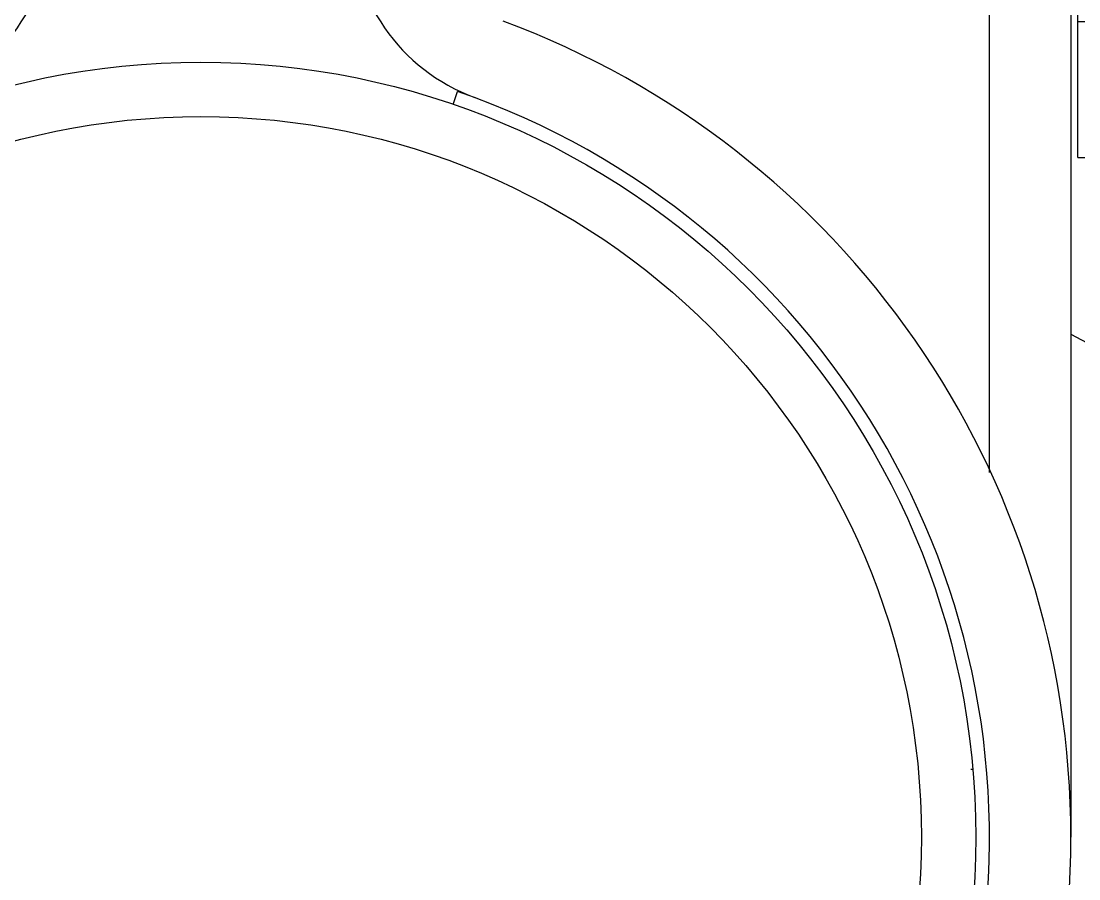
# Model space of a CAD drawing. Header units: inches. Extents: x -1293886 to -986005, y -15154 to 203628.
# Drawn here: x -1251929.7 to -1251553, y 85016.3 to 85321.7 of the extents above; entities that cross this region are included whole.
import ezdxf

# ---------------------------------------------------------------- set-up
doc = ezdxf.new("R2010")
doc.units = ezdxf.units.IN
doc.header["$LTSCALE"] = 100
doc.header["$MEASUREMENT"] = 0
doc.layers.add('W_DIM', color=4, linetype='Continuous')
doc.styles.get("Standard").update_dxf_attribs({"font": 'txt.shx', "bigfont": 'bzhz.shx'})
doc.dimstyles.get("Standard").update_dxf_attribs({"dimtxt": 0.18, "dimasz": 0.18, "dimexe": 0.18, "dimexo": 0.0625, "dimgap": 0.09, "dimtad": 0, "dimtih": 1, "dimtoh": 1, "dimdec": 4, "dimzin": 0, "dimdsep": 46, "dimtxsty": 'Standard', "dimcen": 0.09, "dimadec": 0, "dimazin": 0, "dimtfac": 1, "dimtdec": 4, "dimtofl": 0, "dimtmove": 0, "dimatfit": 3, "dimfxl": 0, "dimtolj": 1, "dimtzin": 0, "dimarcsym": 0})

# ---------------------------------------------------------------- blocks, each defined once
blk = doc.blocks.new('1111')
at = {"layer": 'W_DIM', "color": 7}
for p, q in [((-2291039.02, 1709773.89), (-2291039.02, 1709979.63)), ((-2291070.48, 1709661.73), (-2291070.48, 1709977.21)), ((-2291041.44, 1709977.21), (-2291041.44, 1709531.84)), ((-2291039.02, 1709822.3), (-2291009.97, 1709822.3)), ((-2291261.42, 1709792.74), (-2291259.85, 1709797.32)), ((-2291039.02, 1709773.89), (-2291009.97, 1709773.89)), ((-2291077.06, 1709556.05), (-2291076.66, 1709556.05))]:
    blk.add_line(p, q, dxfattribs=at)
for radius in [275.93, 256.57]:
    blk.add_circle((-2291351.26, 1709531.84), radius, dxfattribs=at)
for centre, radius, start, end in [((-2291472.28, 1709858.7), 67.77, 290.3175, 0), ((-2291230.23, 1709858.7), 67.77, 180, 249.6825), ((-2291351.26, 1709531.84), 309.82, 290.3175, 69.6825), ((-2291351.26, 1709531.84), 280.77, 109, 71)]:
    blk.add_arc(centre, radius, start, end, dxfattribs=at)
blk.add_leader([(-2291041.44, 1709710.88), (-2290711.61, 1709537.21)], dimstyle='Standard', override={"dimgap": 20, "dimtad": 0}, dxfattribs=at)

msp = doc.modelspace()

# ---------------------------------------------------------------- block references
at = {"layer": 'W_DIM'}
msp.add_blockref('1111', (1039485.65, -1624500.72), dxfattribs=at)

doc.saveas('drawing.dxf')
